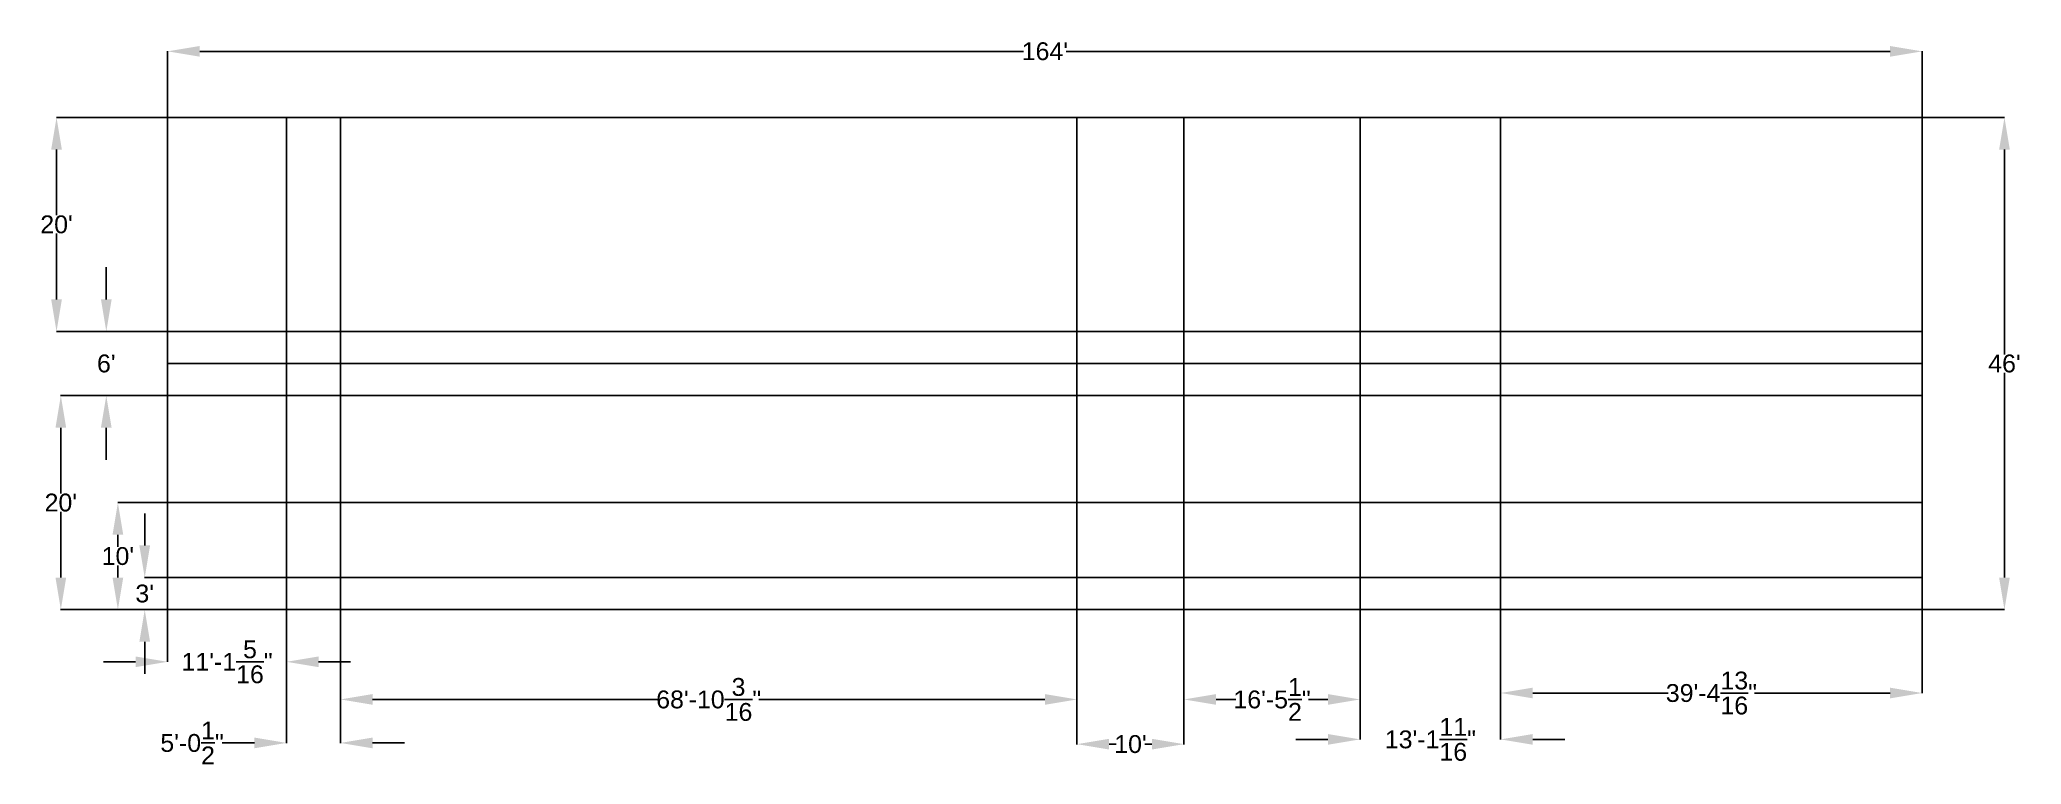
# Model space of a CAD drawing. Header units: inches. Extents: x -144 to 2079, y -174 to 639.
import ezdxf

# ---------------------------------------------------------------- set-up
doc = ezdxf.new("R2010")
doc.units = ezdxf.units.IN
doc.header["$MEASUREMENT"] = 0
doc.layers.add('Measurement', color=253, linetype='Continuous')
doc.styles.get("Standard").update_dxf_attribs({"font": 'arial.ttf'})
doc.dimstyles.new('Annotative', dxfattribs={"dimscale": 0, "dimtxt": 20, "dimasz": 36, "dimexe": 0.18, "dimexo": 0.0625, "dimgap": 0.09, "dimtad": 0, "dimtih": 1, "dimtoh": 1, "dimdec": 4, "dimzin": 0, "dimdsep": 46, "dimlunit": 4, "dimtxsty": 'Standard', "dimcen": 0.09, "dimadec": 0, "dimazin": 0, "dimtfac": 1, "dimtdec": 4, "dimtofl": 0, "dimtmove": 0, "dimatfit": 3, "dimfxl": 1, "dimtolj": 1, "dimtzin": 0, "dimarcsym": 0})

# ---------------------------------------------------------------- blocks, each defined once
blk = doc.blocks.new('*D17')
at = {"layer": 'Defpoints', "color": 0, "transparency": 16777216}
for p in [(1968, 626.2), (0, 552), (1968, 552)]:
    blk.add_point(p, dxfattribs=at)
at = {"layer": 'Measurement', "color": 0, "lineweight": -2, "transparency": 16777216}
for p, q in [((0, 552.1), (0, 626.4)), ((36, 626.2), (960.1, 626.2)), ((1932, 626.2), (1007.9, 626.2)), ((1968, 552.1), (1968, 626.4))]:
    blk.add_line(p, q, dxfattribs=at)
at = {"layer": 'Measurement', "color": 0, "transparency": 16777216}
for points in [[(36, 632.2), (36, 620.2), (0, 626.2)], [(1932, 632.2), (1932, 620.2), (1968, 626.2)]]:
    blk.add_solid(points, dxfattribs=at)
at = {"layer": 'Measurement', "color": 0, "transparency": 16777216, "insert": (984, 626.2), "char_height": 20, "attachment_point": 5}
blk.add_mtext("\\A1;164'", dxfattribs=at)
blk = doc.blocks.new('*D22')
at = {"layer": 'Defpoints', "color": 0, "transparency": 16777216}
for p in [(1968, 552), (1968, 0), (2060.3, 0)]:
    blk.add_point(p, dxfattribs=at)
at = {"layer": 'Measurement', "color": 0, "lineweight": -2, "transparency": 16777216}
for p, q in [((1968.1, 552), (2060.5, 552)), ((2060.3, 516), (2060.3, 286.3)), ((2060.3, 36), (2060.3, 265.7)), ((1968.1, 0), (2060.5, 0))]:
    blk.add_line(p, q, dxfattribs=at)
at = {"layer": 'Measurement', "color": 0, "transparency": 16777216}
for points in [[(2054.3, 516), (2066.3, 516), (2060.3, 552)], [(2054.3, 36), (2066.3, 36), (2060.3, 0)]]:
    blk.add_solid(points, dxfattribs=at)
at = {"layer": 'Measurement', "color": 0, "transparency": 16777216, "insert": (2060.3, 276), "char_height": 20, "attachment_point": 5}
blk.add_mtext("\\A1;46'", dxfattribs=at)
blk = doc.blocks.new('*D23')
at = {"layer": 'Defpoints', "color": 0, "transparency": 16777216}
for p in [(1495.2, 0), (1968, 0), (1495.2, -93.5)]:
    blk.add_point(p, dxfattribs=at)
at = {"layer": 'Measurement', "color": 0, "lineweight": -2, "transparency": 16777216}
for p, q in [((1495.2, -0.1), (1495.2, -93.7)), ((1968, -0.1), (1968, -93.7)), ((1531.2, -93.5), (1683.1, -93.5)), ((1932, -93.5), (1780.1, -93.5))]:
    blk.add_line(p, q, dxfattribs=at)
at = {"layer": 'Measurement', "color": 0, "transparency": 16777216}
for points in [[(1531.2, -87.5), (1531.2, -99.5), (1495.2, -93.5)], [(1932, -87.5), (1932, -99.5), (1968, -93.5)]]:
    blk.add_solid(points, dxfattribs=at)
at = {"layer": 'Measurement', "color": 0, "transparency": 16777216, "insert": (1731.6, -93.5), "char_height": 20, "attachment_point": 5}
blk.add_mtext('\\A1;39\'-4{\\H1x;\\S13/16;}"', dxfattribs=at)
blk = doc.blocks.new('*D24')
at = {"layer": 'Defpoints', "color": 0, "transparency": 16777216}
for p in [(1337.5, 0), (1495.2, 0), (1337.5, -145.5)]:
    blk.add_point(p, dxfattribs=at)
at = {"layer": 'Measurement', "color": 0, "lineweight": -2, "transparency": 16777216}
for p, q in [((1337.5, -0.1), (1337.5, -145.7)), ((1495.2, -0.1), (1495.2, -145.7)), ((1301.5, -145.5), (1265.5, -145.5)), ((1531.2, -145.5), (1567.2, -145.5))]:
    blk.add_line(p, q, dxfattribs=at)
at = {"layer": 'Measurement', "color": 0, "transparency": 16777216}
for points in [[(1301.5, -139.5), (1301.5, -151.5), (1337.5, -145.5)], [(1531.2, -139.5), (1531.2, -151.5), (1495.2, -145.5)]]:
    blk.add_solid(points, dxfattribs=at)
at = {"layer": 'Measurement', "color": 0, "transparency": 16777216, "insert": (1416.4, -145.5), "char_height": 20, "attachment_point": 5}
blk.add_mtext('\\A1;13\'-1{\\H1x;\\S11/16;}"', dxfattribs=at)
blk = doc.blocks.new('*D25')
at = {"layer": 'Defpoints', "color": 0, "transparency": 16777216}
for p in [(1140, 0), (1337.5, 0), (1140, -100.7)]:
    blk.add_point(p, dxfattribs=at)
at = {"layer": 'Measurement', "color": 0, "lineweight": -2, "transparency": 16777216}
for p, q in [((1140, -0.1), (1140, -100.8)), ((1337.5, -0.1), (1337.5, -100.8)), ((1176, -100.7), (1198, -100.7)), ((1301.5, -100.7), (1279.6, -100.7))]:
    blk.add_line(p, q, dxfattribs=at)
at = {"layer": 'Measurement', "color": 0, "transparency": 16777216}
for points in [[(1176, -94.7), (1176, -106.7), (1140, -100.7)], [(1301.5, -94.7), (1301.5, -106.7), (1337.5, -100.7)]]:
    blk.add_solid(points, dxfattribs=at)
at = {"layer": 'Measurement', "color": 0, "transparency": 16777216, "insert": (1238.8, -100.7), "char_height": 20, "attachment_point": 5}
blk.add_mtext('\\A1;16\'-5{\\H1x;\\S1/2;}"', dxfattribs=at)
blk = doc.blocks.new('*D26')
at = {"layer": 'Defpoints', "color": 0, "transparency": 16777216}
for p in [(1020, 0), (1140, 0), (1020, -150.9)]:
    blk.add_point(p, dxfattribs=at)
at = {"layer": 'Measurement', "color": 0, "lineweight": -2, "transparency": 16777216}
for p, q in [((1020, -0.1), (1020, -151.1)), ((1140, -0.1), (1140, -151.1)), ((1056, -150.9), (1063.9, -150.9)), ((1104, -150.9), (1096.1, -150.9))]:
    blk.add_line(p, q, dxfattribs=at)
at = {"layer": 'Measurement', "color": 0, "transparency": 16777216}
for points in [[(1056, -144.9), (1056, -156.9), (1020, -150.9)], [(1104, -144.9), (1104, -156.9), (1140, -150.9)]]:
    blk.add_solid(points, dxfattribs=at)
at = {"layer": 'Measurement', "color": 0, "transparency": 16777216, "insert": (1080, -150.9), "char_height": 20, "attachment_point": 5}
blk.add_mtext("\\A1;10'", dxfattribs=at)
blk = doc.blocks.new('*D27')
at = {"layer": 'Defpoints', "color": 0, "transparency": 16777216}
for p in [(193.8, 0), (1020, 0), (193.8, -100.7)]:
    blk.add_point(p, dxfattribs=at)
at = {"layer": 'Measurement', "color": 0, "lineweight": -2, "transparency": 16777216}
for p, q in [((193.8, -0.1), (193.8, -100.8)), ((1020, -0.1), (1020, -100.8)), ((229.8, -100.7), (550.6, -100.7)), ((984, -100.7), (663.2, -100.7))]:
    blk.add_line(p, q, dxfattribs=at)
at = {"layer": 'Measurement', "color": 0, "transparency": 16777216}
for points in [[(229.8, -94.7), (229.8, -106.7), (193.8, -100.7)], [(984, -94.7), (984, -106.7), (1020, -100.7)]]:
    blk.add_solid(points, dxfattribs=at)
at = {"layer": 'Measurement', "color": 0, "transparency": 16777216, "insert": (606.9, -100.7), "char_height": 20, "attachment_point": 5}
blk.add_mtext('\\A1;68\'-10{\\H1x;\\S3/16;}"', dxfattribs=at)
blk = doc.blocks.new('*D28')
at = {"layer": 'Defpoints', "color": 0, "transparency": 16777216}
for p in [(133.3, 0), (193.8, 0), (133.3, -149.5)]:
    blk.add_point(p, dxfattribs=at)
at = {"layer": 'Measurement', "color": 0, "lineweight": -2, "transparency": 16777216}
for p, q in [((133.3, -0.1), (133.3, -149.7)), ((193.8, -0.1), (193.8, -149.7)), ((97.3, -149.5), (61.3, -149.5)), ((229.8, -149.5), (265.8, -149.5))]:
    blk.add_line(p, q, dxfattribs=at)
at = {"layer": 'Measurement', "color": 0, "transparency": 16777216}
for points in [[(97.3, -143.5), (97.3, -155.5), (133.3, -149.5)], [(229.8, -143.5), (229.8, -155.5), (193.8, -149.5)]]:
    blk.add_solid(points, dxfattribs=at)
at = {"layer": 'Measurement', "color": 0, "transparency": 16777216, "insert": (27.4, -149.5), "char_height": 20, "attachment_point": 5}
blk.add_mtext('\\A1;5\'-0{\\H1x;\\S1/2;}"', dxfattribs=at)
blk = doc.blocks.new('*D29')
at = {"layer": 'Defpoints', "color": 0, "transparency": 16777216}
for p in [(0, 0), (133.3, 0), (0, -58.5)]:
    blk.add_point(p, dxfattribs=at)
at = {"layer": 'Measurement', "color": 0, "lineweight": -2, "transparency": 16777216}
for p, q in [((0, -0.1), (0, -58.7)), ((133.3, -0.1), (133.3, -58.7)), ((-36, -58.5), (-72, -58.5)), ((169.3, -58.5), (205.3, -58.5))]:
    blk.add_line(p, q, dxfattribs=at)
at = {"layer": 'Measurement', "color": 0, "transparency": 16777216}
for points in [[(-36, -52.5), (-36, -64.5), (0, -58.5)], [(169.3, -52.5), (169.3, -64.5), (133.3, -58.5)]]:
    blk.add_solid(points, dxfattribs=at)
at = {"layer": 'Measurement', "color": 0, "transparency": 16777216, "insert": (66.7, -58.5), "char_height": 20, "attachment_point": 5}
blk.add_mtext('\\A1;11\'-1{\\H1x;\\S5/16;}"', dxfattribs=at)
blk = doc.blocks.new('*D32')
at = {"layer": 'Defpoints', "color": 0, "transparency": 16777216}
for p in [(0, 120), (-55.8, 0), (0, 0)]:
    blk.add_point(p, dxfattribs=at)
at = {"layer": 'Measurement', "color": 0, "lineweight": -2, "transparency": 16777216}
for p, q in [((-0.1, 120), (-56, 120)), ((-55.8, 84), (-55.8, 70.3)), ((-55.8, 36), (-55.8, 49.7)), ((-0.1, 0), (-56, 0))]:
    blk.add_line(p, q, dxfattribs=at)
at = {"layer": 'Measurement', "color": 0, "transparency": 16777216}
for points in [[(-61.8, 84), (-49.8, 84), (-55.8, 120)], [(-61.8, 36), (-49.8, 36), (-55.8, 0)]]:
    blk.add_solid(points, dxfattribs=at)
at = {"layer": 'Measurement', "color": 0, "transparency": 16777216, "insert": (-55.8, 60), "char_height": 20, "attachment_point": 5}
blk.add_mtext("\\A1;10'", dxfattribs=at)
blk = doc.blocks.new('*D33')
at = {"layer": 'Defpoints', "color": 0, "transparency": 16777216}
for p in [(0, 552), (-124.6, 312), (0, 312)]:
    blk.add_point(p, dxfattribs=at)
at = {"layer": 'Measurement', "color": 0, "lineweight": -2, "transparency": 16777216}
for p, q in [((-0.1, 552), (-124.8, 552)), ((-124.6, 516), (-124.6, 442.3)), ((-124.6, 348), (-124.6, 421.7)), ((-0.1, 312), (-124.8, 312))]:
    blk.add_line(p, q, dxfattribs=at)
at = {"layer": 'Measurement', "color": 0, "transparency": 16777216}
for points in [[(-130.6, 516), (-118.6, 516), (-124.6, 552)], [(-130.6, 348), (-118.6, 348), (-124.6, 312)]]:
    blk.add_solid(points, dxfattribs=at)
at = {"layer": 'Measurement', "color": 0, "transparency": 16777216, "insert": (-124.6, 432), "char_height": 20, "attachment_point": 5}
blk.add_mtext("\\A1;20'", dxfattribs=at)
blk = doc.blocks.new('*D34')
at = {"layer": 'Defpoints', "color": 0, "transparency": 16777216}
for p in [(0, 312), (-68.8, 240), (0, 240)]:
    blk.add_point(p, dxfattribs=at)
at = {"layer": 'Measurement', "color": 0, "lineweight": -2, "transparency": 16777216}
for p, q in [((-68.8, 348), (-68.8, 384)), ((-0.1, 312), (-68.9, 312)), ((-0.1, 240), (-68.9, 240)), ((-68.8, 204), (-68.8, 168))]:
    blk.add_line(p, q, dxfattribs=at)
at = {"layer": 'Measurement', "color": 0, "transparency": 16777216}
for points in [[(-74.8, 348), (-62.8, 348), (-68.8, 312)], [(-74.8, 204), (-62.8, 204), (-68.8, 240)]]:
    blk.add_solid(points, dxfattribs=at)
at = {"layer": 'Measurement', "color": 0, "transparency": 16777216, "insert": (-68.8, 276), "char_height": 20, "attachment_point": 5}
blk.add_mtext("\\A1;6'", dxfattribs=at)
blk = doc.blocks.new('*D35')
at = {"layer": 'Defpoints', "color": 0, "transparency": 16777216}
for p in [(0, 240), (-119.8, 0), (0, 0)]:
    blk.add_point(p, dxfattribs=at)
at = {"layer": 'Measurement', "color": 0, "lineweight": -2, "transparency": 16777216}
for p, q in [((-0.1, 240), (-120, 240)), ((-119.8, 204), (-119.8, 130.3)), ((-119.8, 36), (-119.8, 109.7)), ((-0.1, 0), (-120, 0))]:
    blk.add_line(p, q, dxfattribs=at)
at = {"layer": 'Measurement', "color": 0, "transparency": 16777216}
for points in [[(-125.8, 204), (-113.8, 204), (-119.8, 240)], [(-125.8, 36), (-113.8, 36), (-119.8, 0)]]:
    blk.add_solid(points, dxfattribs=at)
at = {"layer": 'Measurement', "color": 0, "transparency": 16777216, "insert": (-119.8, 120), "char_height": 20, "attachment_point": 5}
blk.add_mtext("\\A1;20'", dxfattribs=at)
blk = doc.blocks.new('*D38')
at = {"layer": 'Defpoints', "color": 0, "transparency": 16777216}
for p in [(0, 36), (-25.7, 0), (0, 0)]:
    blk.add_point(p, dxfattribs=at)
at = {"layer": 'Measurement', "color": 0, "lineweight": -2, "transparency": 16777216}
for p, q in [((-25.7, 72), (-25.7, 108)), ((-0.1, 36), (-25.9, 36)), ((-0.1, 0), (-25.9, 0)), ((-25.7, -36), (-25.7, -72))]:
    blk.add_line(p, q, dxfattribs=at)
at = {"layer": 'Measurement', "color": 0, "transparency": 16777216}
for points in [[(-31.7, 72), (-19.7, 72), (-25.7, 36)], [(-31.7, -36), (-19.7, -36), (-25.7, 0)]]:
    blk.add_solid(points, dxfattribs=at)
at = {"layer": 'Measurement', "color": 0, "transparency": 16777216, "insert": (-25.7, 18), "char_height": 20, "attachment_point": 5}
blk.add_mtext("\\A1;3'", dxfattribs=at)

msp = doc.modelspace()

# ---------------------------------------------------------------- linework, layer by layer
for p, q in [((133.31712, 0), (133.31712, 552)), ((193.8, 0), (193.8, 552)), ((1020, 0), (1020, 552)), ((1140, 0), (1140, 552)), ((1337.52, 0), (1337.52, 552)), ((1495.2, 0), (1495.2, 552)), ((0, 312), (1968, 312)), ((0, 276), (1968, 276)), ((0, 240), (1968, 240)), ((0, 120), (1968, 120)), ((0, 36), (1968, 36))]:
    msp.add_line(p, q)
msp.add_lwpolyline([(0, 0), (1968, 0), (1968, 552), (0, 552)], close=True)

# ---------------------------------------------------------------- dimensions: what is measured, and where the dimension line sits
at = {"layer": 'Measurement'}
for base, p1, p2, picture, middle in [((1968, 626.19755), (0, 552), (1968, 552), '*D17', (984, 626.19755)), ((0, -58.47724), (133.31712, 0), (0, 0), '*D29', (66.65856, -58.47724)), ((133.31712, -149.53065), (193.8, 0), (133.31712, 0), '*D28', (27.35263, -149.53065)), ((193.8, -100.66907), (1020, 0), (193.8, 0), '*D27', (606.9, -100.66907)), ((1020, -150.9107), (1140, 0), (1020, 0), '*D26', (1080, -150.9107)), ((1140, -100.66907), (1337.52, 0), (1140, 0), '*D25', (1238.76, -100.66907)), ((1337.52, -145.52767), (1495.2, 0), (1337.52, 0), '*D24', (1416.36, -145.52767)), ((1495.2, -93.4917), (1968, 0), (1495.2, 0), '*D23', (1731.6, -93.4917))]:
    dim = msp.add_linear_dim(base=base, p1=p1, p2=p2, dimstyle='Annotative', dxfattribs=at)
    dim.commit()
    dim.dimension.update_dxf_attribs({"geometry": picture, "text_midpoint": middle})
for base, p1, p2, picture, middle in [((-124.6303, 312), (0, 552), (0, 312), '*D33', (-124.6303, 432)), ((2060.32258, 0), (1968, 552), (1968, 0), '*D22', (2060.32258, 276)), ((-68.76054, 240), (0, 312), (0, 240), '*D34', (-68.76054, 276)), ((-119.77205, 0), (0, 240), (0, 0), '*D35', (-119.77205, 120)), ((-55.84144, 0), (0, 120), (0, 0), '*D32', (-55.84144, 60)), ((-25.67118, 0), (0, 36), (0, 0), '*D38', (-25.67118, 18))]:
    dim = msp.add_linear_dim(base=base, p1=p1, p2=p2, angle=90, dimstyle='Annotative', dxfattribs=at)
    dim.commit()
    dim.dimension.update_dxf_attribs({"geometry": picture, "text_midpoint": middle})

doc.saveas('drawing.dxf')
